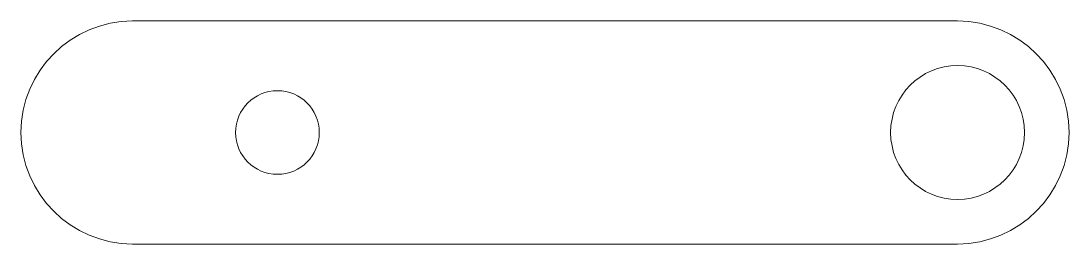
# Model space of a CAD drawing. Header units: centimetres. Extents: x -10.11 to -0.71, y -0.39 to 1.61.
import ezdxf

# ---------------------------------------------------------------- set-up
doc = ezdxf.new("R2010")
doc.units = ezdxf.units.CM
doc.header["$MEASUREMENT"] = 0
doc.layers.add('Layer 1', color=7, linetype='Continuous')

msp = doc.modelspace()

# ---------------------------------------------------------------- linework, layer by layer
at = {"layer": 'Layer 1', "color": 250, "lineweight": 20}
for centre, major_axis in [((-1.71124, 0.60771), (0, 0.6)), ((-7.81124, 0.60771), (0, 0.375))]:
    msp.add_ellipse(centre, major_axis=major_axis, ratio=1, dxfattribs=at)
msp.add_open_spline([(-9.11124, 1.60771), (-9.11124, 1.60771), (-1.71124, 1.60771), (-1.71124, 1.60771), (-1.16124, 1.60771), (-0.71124, 1.15771), (-0.71124, 0.60771), (-0.71124, 0.60771), (-0.71124, 0.60771), (-0.71124, 0.60771), (-0.71124, 0.05771), (-1.16124, -0.39229), (-1.71124, -0.39229), (-1.71124, -0.39229), (-9.11124, -0.39229), (-9.11124, -0.39229), (-9.66124, -0.39229), (-10.11124, 0.05771), (-10.11124, 0.60771), (-10.11124, 0.60771), (-10.11124, 0.60771), (-10.11124, 0.60771), (-10.11124, 1.15771), (-9.66124, 1.60771), (-9.11124, 1.60771)], degree=3, knots=[0, 0, 0, 0, 0.125, 0.125, 0.125, 0.25, 0.25, 0.25, 0.375, 0.375, 0.375, 0.5, 0.5, 0.5, 0.625, 0.625, 0.625, 0.75, 0.75, 0.75, 0.875, 0.875, 0.875, 1, 1, 1, 1], dxfattribs=at)

doc.saveas('drawing.dxf')
